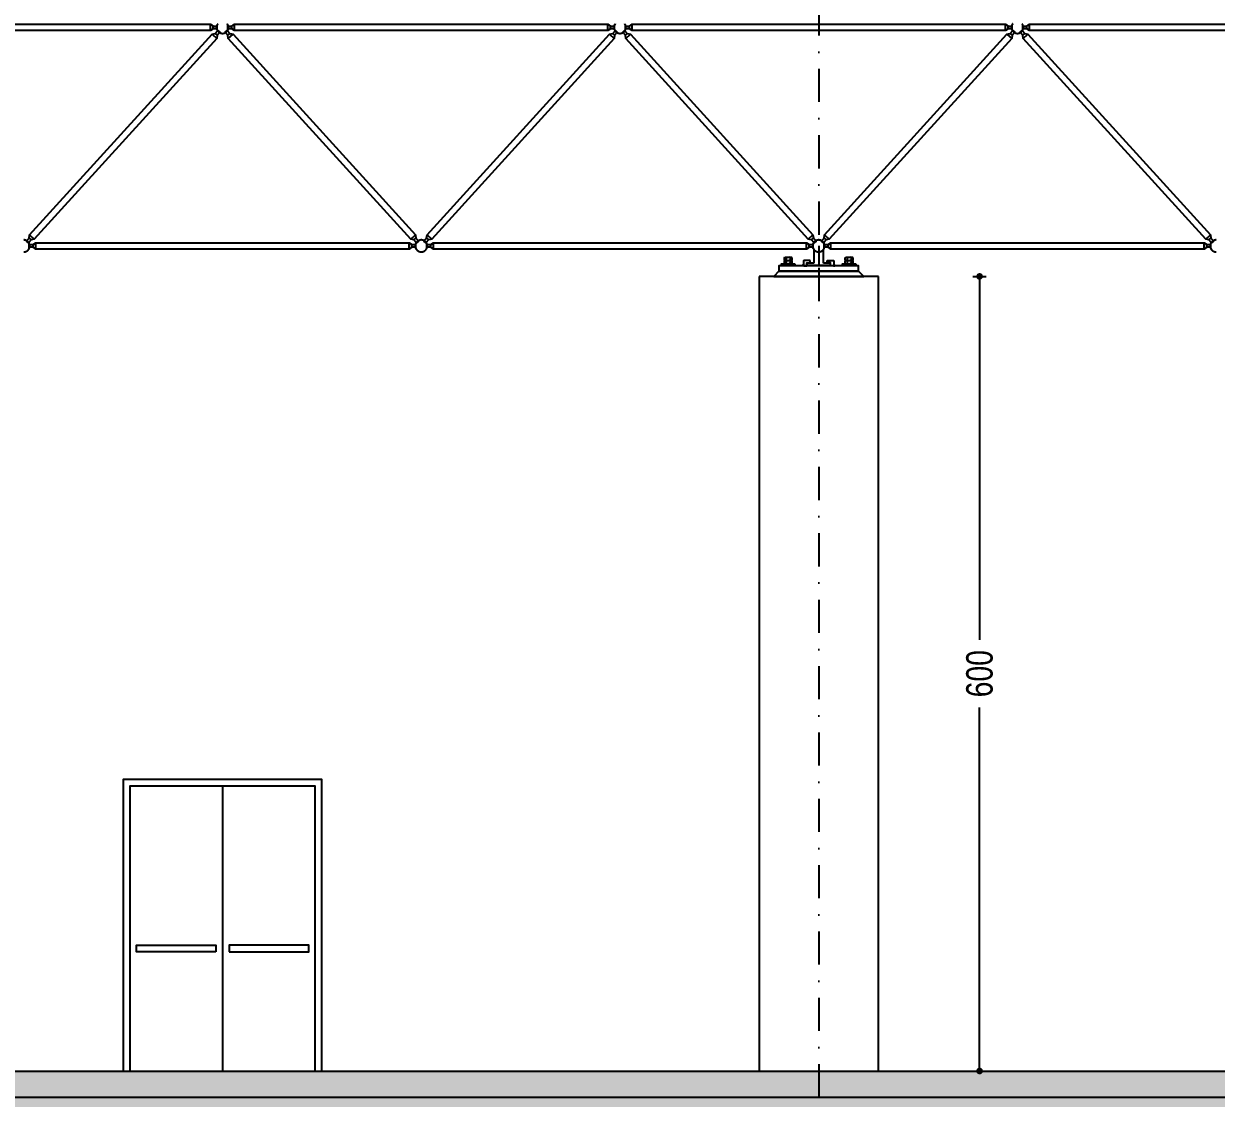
# Model space of a CAD drawing. Header units: centimetres. Extents: x 26569 to 160723, y -3143 to 14565.
# Drawn here: x 111508 to 112408, y -1622 to -811 of the extents above; entities that cross this region are included whole.
import ezdxf

# ---------------------------------------------------------------- set-up
doc = ezdxf.new("R2010")
doc.units = ezdxf.units.CM
doc.header["$LTSCALE"] = 100
doc.linetypes.add('DASHDOT2', pattern=[0.5, 0.25, -0.125, 0, -0.125])
for name, color, linetype in [('A-ANNO-DIMS', 187, 'Continuous'), ('A-ANNO-GRID', 155, 'DASHDOT2'), ('A-ELEV-01', 255, 'Continuous'), ('A-ELEV-02', 253, 'Continuous'), ('A-ELEV-03', 251, 'Continuous'), ('S-CONC', 5, 'Continuous'), ('S-HTCH', 8, 'Continuous')]:
    doc.layers.add(name, color=color, linetype=linetype)
doc.styles.add('Fields_100', font='act_simplex.shx', dxfattribs={"width": 0.8, "height": 20})
doc.dimstyles.new('FIELDS_100', dxfattribs={"dimscale": 0, "dimtxt": 20, "dimasz": 5, "dimexe": 5, "dimexo": 5, "dimgap": 5, "dimtad": 0, "dimdec": 0, "dimzin": 0, "dimdsep": 46, "dimtxsty": 'Fields_100', "dimblk": 'DOT', "dimcen": 0.09, "dimclrt": 50, "dimadec": 0, "dimazin": 0, "dimtfac": 1, "dimtdec": 0, "dimtix": 1, "dimtofl": 0, "dimtmove": 1, "dimatfit": 3, "dimfxl": 5, "dimfxlon": 1, "dimtolj": 1, "dimtzin": 0, "dimarcsym": 0})

# ---------------------------------------------------------------- blocks, each defined once
blk = doc.blocks.new('_Dot')
at = {"color": 0, "linetype": 'ByBlock', "lineweight": -2}
blk.add_line((-0.5, 0), (-1, 0), dxfattribs=at)
at = {"color": 0, "linetype": 'ByBlock', "const_width": 0.5}
blk.add_lwpolyline([(-0.25, 0, 1), (0.25, 0, 1)], format="xyb", close=True, dxfattribs=at)
blk = doc.blocks.new('*D476')
at = {"layer": 'A-ANNO-DIMS', "color": 0, "lineweight": -2, "transparency": 16777216}
for p, q in [((110307.73, -198.45), (110307.73, -188.45)), ((112107.73, -198.45), (112107.73, -188.45)), ((110312.73, -193.45), (111176.06, -193.45)), ((112102.73, -193.45), (111239.4, -193.45))]:
    blk.add_line(p, q, dxfattribs=at)
at = {"layer": 'DEFPOINTS', "color": 0, "transparency": 16777216}
for p in [(112107.73, -193.45), (110307.73, -1038.45), (112107.73, -1038.45)]:
    blk.add_point(p, dxfattribs=at)
at = {"layer": 'A-ANNO-DIMS', "color": 0, "lineweight": -2, "transparency": 16777216, "xscale": 5, "yscale": 5, "zscale": 5, "rotation": 180}
blk.add_blockref('_Dot', (110307.73, -193.45), dxfattribs=at)
at = {"layer": 'A-ANNO-DIMS', "color": 0, "lineweight": -2, "transparency": 16777216, "xscale": 5, "yscale": 5, "zscale": 5}
blk.add_blockref('_Dot', (112107.73, -193.45), dxfattribs=at)
at = {"layer": 'A-ANNO-DIMS', "color": 50, "transparency": 16777216, "insert": (111207.73, -193.45), "char_height": 20, "attachment_point": 5, "style": 'Fields_100'}
blk.add_mtext('\\A1;1800', dxfattribs=at)
blk = doc.blocks.new('*D477')
at = {"layer": 'A-ANNO-DIMS', "color": 0, "lineweight": -2, "transparency": 16777216}
for p, q in [((112107.73, -198.45), (112107.73, -188.45)), ((113807.73, -198.45), (113807.73, -188.45)), ((112112.73, -193.45), (112926.06, -193.45)), ((113802.73, -193.45), (112989.4, -193.45))]:
    blk.add_line(p, q, dxfattribs=at)
at = {"layer": 'DEFPOINTS', "color": 0, "transparency": 16777216}
for p in [(113807.73, -193.45), (112107.73, -1038.45), (113807.73, -1038.45)]:
    blk.add_point(p, dxfattribs=at)
at = {"layer": 'A-ANNO-DIMS', "color": 0, "lineweight": -2, "transparency": 16777216, "xscale": 5, "yscale": 5, "zscale": 5, "rotation": 180}
blk.add_blockref('_Dot', (112107.73, -193.45), dxfattribs=at)
at = {"layer": 'A-ANNO-DIMS', "color": 0, "lineweight": -2, "transparency": 16777216, "xscale": 5, "yscale": 5, "zscale": 5}
blk.add_blockref('_Dot', (113807.73, -193.45), dxfattribs=at)
at = {"layer": 'A-ANNO-DIMS', "color": 50, "transparency": 16777216, "insert": (112957.73, -193.45), "char_height": 20, "attachment_point": 5, "style": 'Fields_100'}
blk.add_mtext('\\A1;1700', dxfattribs=at)
blk = doc.blocks.new('*D529')
at = {"layer": 'A-ANNO-DIMS', "color": 0, "lineweight": -2, "transparency": 16777216}
for p, q in [((112224.16, -1001.54), (112234.16, -1001.54)), ((112229.16, -1006.54), (112229.16, -1275.97)), ((112229.16, -1596.54), (112229.16, -1327.12)), ((112224.16, -1601.54), (112234.16, -1601.54))]:
    blk.add_line(p, q, dxfattribs=at)
at = {"layer": 'DEFPOINTS', "color": 0, "transparency": 16777216}
for p in [(112152.73, -1001.54), (112229.16, -1001.54), (112152.73, -1601.54)]:
    blk.add_point(p, dxfattribs=at)
at = {"layer": 'A-ANNO-DIMS', "color": 0, "lineweight": -2, "transparency": 16777216, "xscale": 5, "yscale": 5, "zscale": 5}
for p, rotation in [((112229.16, -1001.54), 90), ((112229.16, -1601.54), 270)]:
    blk.add_blockref('_Dot', p, dxfattribs=dict(at, rotation=rotation))
at = {"layer": 'A-ANNO-DIMS', "color": 50, "transparency": 16777216, "insert": (112229.16, -1301.54), "char_height": 20, "attachment_point": 5, "rotation": 90, "style": 'Fields_100'}
blk.add_mtext('\\A1;600', dxfattribs=at)
blk = doc.blocks.new('SOMUN')
for p, q in [((-9.8, 7.1), (-8.2, 8)), ((-9.8, 0.9), (-9.8, 7.1)), ((-9.8, 0.9), (-8.2, 0)), ((-8.2, 8), (-5, 8)), ((-8.2, 0), (-5, 0)), ((-5, 7.1), (-6.6, 8)), ((-5, 0.9), (-6.6, 0)), ((-5, 8), (5, 8)), ((-5, 7.1), (-1.7, 8)), ((-5, 7.1), (-5, 0.9)), ((-5, 0.9), (-1.7, 0)), ((-5, 0), (5, 0)), ((5, 7.1), (1.7, 8)), ((5, 0.9), (1.7, 0)), ((5, 8), (8.2, 8)), ((5, 7.1), (6.6, 8)), ((5, 7.1), (5, 0.9)), ((5, 0.9), (6.6, 0)), ((5, 0), (8.2, 0)), ((9.8, 7.1), (8.2, 8)), ((9.8, 0.9), (8.2, 0)), ((9.8, 0.9), (9.8, 7.1))]:
    blk.add_line(p, q)

msp = doc.modelspace()

# ---------------------------------------------------------------- hatches: boundary and pattern name
at = {"layer": 'A-ELEV-02'}
for points in [[(112096.23, -993.24), (112096.53, -993.54), (112095.53, -993.54), (112095.53, -993.51), (112095.53, -993.48), (112095.54, -993.44), (112095.54, -993.41), (112095.54, -993.37), (112095.55, -993.34), (112095.56, -993.31), (112095.57, -993.27), (112095.58, -993.24), (112095.59, -993.21), (112095.6, -993.18), (112095.61, -993.14), (112095.63, -993.11), (112095.64, -993.08), (112095.66, -993.05), (112095.68, -993.02), (112095.69, -992.99), (112095.71, -992.97), (112095.73, -992.94), (112095.76, -992.91), (112095.78, -992.89), (112095.8, -992.86), (112095.82, -992.84), (112095.85, -992.81), (112095.87, -992.79), (112095.9, -992.77), (112095.93, -992.75), (112095.95, -992.73), (112095.98, -992.71), (112096.01, -992.69), (112096.04, -992.67), (112096.07, -992.65), (112096.1, -992.64), (112096.13, -992.63), (112096.17, -992.61), (112096.2, -992.6), (112096.23, -992.59)], [(112119.23, -993.24), (112118.93, -993.54), (112119.93, -993.54), (112119.93, -993.51), (112119.93, -993.48), (112119.92, -993.44), (112119.92, -993.41), (112119.92, -993.37), (112119.91, -993.34), (112119.9, -993.31), (112119.89, -993.27), (112119.88, -993.24), (112119.87, -993.21), (112119.86, -993.18), (112119.85, -993.14), (112119.83, -993.11), (112119.82, -993.08), (112119.8, -993.05), (112119.78, -993.02), (112119.77, -992.99), (112119.75, -992.97), (112119.73, -992.94), (112119.7, -992.91), (112119.68, -992.89), (112119.66, -992.86), (112119.64, -992.84), (112119.61, -992.81), (112119.59, -992.79), (112119.56, -992.77), (112119.53, -992.75), (112119.5, -992.73), (112119.48, -992.71), (112119.45, -992.69), (112119.42, -992.67), (112119.39, -992.65), (112119.36, -992.64), (112119.33, -992.63), (112119.29, -992.61), (112119.26, -992.6), (112119.23, -992.59)]]:
    msp.add_hatch(color=256, dxfattribs=at).paths.add_polyline_path(points, flags=0)
at = {"layer": 'S-HTCH'}
h = msp.add_hatch(dxfattribs=at)
h.set_pattern_fill('ANSI33', color=256, style=0)
h.set_pattern_definition([(45, (95288.2936, -335.3015), (-4.490128, 4.490128), []), (45, (95292.784, -335.3015), (-4.490128, 4.490128), [3.175, -1.5875])])
h.paths.add_polyline_path([(120752.73, -1621.54), (120752.73, -1601.54), (104862.73, -1601.54), (104862.73, -1621.54)])
h.paths.add_polyline_path([(120752.73, -1601.54), (120752.73, -1621.54), (122651.23, -1621.54), (122651.23, -1601.54)])
h = msp.add_hatch(dxfattribs=at)
h.set_pattern_fill('AR-CONC', color=256, scale=0.1, style=0)
h.set_pattern_definition([(50, (-26454.642, -0.04), (18.2184669, -1.5939086), [1.905, -20.955]), (355, (-26454.642, -0.04), (-3.5243421, 19.1056845), [1.524, -16.7640584]), (100.451445, (-26453.124, -0.173), (14.6941247, 17.5117752), [1.6190009, -17.8090245]), (46.1842, (-26454.642, 5.04), (27.107904, -4.2042328), [2.8575, -31.4325]), (96.635558, (-26452.383, 4.69), (23.7404134, 24.7426125), [2.4285023, -26.713561]), (351.184151, (-26454.642, 5.04), (23.7404134, 24.7426125), [2.2859967, -25.145973]), (21, (-26452.102, 3.77), (15.1614391, -10.2265198), [1.905, -20.955]), (326, (-26452.102, 3.77), (6.1802028, 18.4187966), [1.524, -16.764]), (71.451445, (-26450.838, 2.917), (21.341642, 8.1922769), [1.6190009, -17.8089938]), (37.5, (-26454.642, -0.04), (0.30886033, 8.4555039), [0, -16.5608, 0, -17.018, 0, -16.8275]), (7.5, (-26454.642, -0.04), (6.68196625, 10.0180575), [0, -9.7028, 0, -16.1798, 0, -6.4135]), (327.5, (-26460.306, -0.04), (13.55905952, -0.5728744), [0, -6.35, 0, -19.812, 0, -26.289]), (317.5, (-26462.846, -0.04), (14.8129181, 2.5426491), [0, -8.255, 0, -13.1572, 0, -18.669])])
h.paths.add_polyline_path([(122625.73, -1621.54), (104862.73, -1621.54), (104862.73, -1631.54), (122625.73, -1631.54)])

# ---------------------------------------------------------------- linework, layer by layer
for points in [[(112073.73, -1001.54), (112141.73, -1001.54), (112137.73, -997.54), (112077.73, -997.54)], [(112077.73, -997.54), (112137.73, -997.54), (112137.73, -993.54), (112077.73, -993.54)]]:
    msp.add_lwpolyline(points, close=True)
at = {"elevation": 0}
for points in [[(112089.73, -991.94), (112089.73, -993.54), (112079.73, -993.54), (112079.73, -991.94), (112089.73, -991.94)], [(112135.73, -991.94), (112135.73, -993.54), (112125.73, -993.54), (112125.73, -991.94), (112135.73, -991.94)]]:
    msp.add_lwpolyline(points, dxfattribs=at)
at = {"layer": 'A-ANNO-GRID'}
msp.add_lwpolyline([(112107.73, -143.45), (112107.73, -1876.54)], dxfattribs=at)
at = {"layer": 'A-ELEV-01'}
for points in [[(112062.73, -1001.54), (112062.73, -1601.54)], [(112152.73, -1001.54), (112062.73, -1001.54)], [(112152.73, -1601.54), (112152.73, -1001.54)]]:
    msp.add_lwpolyline(points, dxfattribs=at)
at = {"layer": 'A-ELEV-02'}
for points in [[(111361.83, -812.54), (111364.83, -812.54), (111366.83, -811.13), (111648.63, -811.13), (111650.63, -812.54), (111653.63, -812.54)], [(111653.63, -814.54), (111650.63, -814.54), (111648.63, -815.96), (111366.83, -815.96), (111364.83, -814.54), (111361.83, -814.54)], [(111648.63, -815.96), (111648.63, -811.13)], [(111649.82, -818.65), (111653.4, -821.9)], [(111650.63, -814.54), (111650.63, -812.54)], [(111652.21, -818.12), (111653.69, -819.47)], [(111654.13, -810.84), (111654.04, -810.96), (111653.96, -811.09), (111653.88, -811.22), (111653.8, -811.35), (111653.73, -811.48), (111653.66, -811.62), (111653.6, -811.76), (111653.54, -811.91), (111653.48, -812.05), (111653.46, -812.13), (111653.43, -812.2), (111653.41, -812.28), (111653.39, -812.36), (111653.37, -812.43), (111653.35, -812.51), (111653.33, -812.59), (111653.32, -812.67), (111653.3, -812.74), (111653.29, -812.82), (111653.28, -812.9), (111653.27, -812.98), (111653.26, -813.06), (111653.25, -813.14), (111653.24, -813.22), (111653.24, -813.3), (111653.23, -813.38), (111653.23, -813.46), (111653.23, -813.54), (111653.23, -813.62), (111653.23, -813.7), (111653.24, -813.78), (111653.24, -813.86), (111653.25, -813.94), (111653.25, -814.01), (111653.26, -814.09), (111653.27, -814.17), (111653.29, -814.25), (111653.31, -814.4), (111653.35, -814.56), (111653.38, -814.71), (111653.43, -814.86), (111653.47, -815), (111653.52, -815.14), (111653.58, -815.29), (111653.64, -815.42), (111653.71, -815.56), (111653.77, -815.69), (111653.85, -815.82), (111653.93, -815.95), (111654.01, -816.07), (111654.1, -816.2), (111654.19, -816.32), (111654.29, -816.44), (111654.39, -816.56), (111654.5, -816.68), (111654.55, -816.73), (111654.61, -816.79), (111654.67, -816.84), (111654.73, -816.9), (111654.79, -816.95), (111654.85, -817), (111654.91, -817.05), (111654.97, -817.1), (111655.03, -817.15), (111655.1, -817.19), (111655.16, -817.24), (111655.23, -817.29), (111655.3, -817.33), (111655.36, -817.37), (111655.43, -817.41), (111655.5, -817.45), (111655.57, -817.49), (111655.64, -817.53), (111655.71, -817.57), (111655.78, -817.6), (111655.86, -817.64), (111655.93, -817.67), (111656, -817.7), (111656.08, -817.73), (111656.15, -817.76), (111656.22, -817.78), (111656.3, -817.81), (111656.37, -817.83), (111656.52, -817.88), (111656.67, -817.92), (111656.83, -817.95), (111656.98, -817.98), (111657.13, -818), (111657.28, -818.02), (111657.43, -818.03), (111657.58, -818.04), (111657.73, -818.04), (111657.88, -818.04), (111658.03, -818.03), (111658.18, -818.02), (111658.33, -818), (111658.48, -817.98), (111658.63, -817.95), (111658.79, -817.92), (111658.94, -817.88), (111659.09, -817.83), (111659.16, -817.81), (111659.24, -817.78), (111659.31, -817.76), (111659.38, -817.73), (111659.46, -817.7), (111659.53, -817.67), (111659.6, -817.64), (111659.68, -817.6), (111659.75, -817.57), (111659.82, -817.53), (111659.89, -817.49), (111659.96, -817.45), (111660.03, -817.41), (111660.1, -817.37), (111660.16, -817.33), (111660.23, -817.29), (111660.3, -817.24), (111660.36, -817.19), (111660.43, -817.15), (111660.49, -817.1), (111660.55, -817.05), (111660.61, -817), (111660.67, -816.95), (111660.73, -816.9), (111660.79, -816.84), (111660.85, -816.79), (111660.91, -816.73), (111660.96, -816.68), (111661.07, -816.56), (111661.17, -816.44), (111661.27, -816.32), (111661.36, -816.2), (111661.45, -816.07), (111661.53, -815.95), (111661.61, -815.82), (111661.69, -815.69), (111661.75, -815.56), (111661.82, -815.42), (111661.88, -815.29), (111661.94, -815.14), (111661.99, -815), (111662.03, -814.86), (111662.08, -814.71), (111662.11, -814.56), (111662.15, -814.4), (111662.17, -814.25), (111662.19, -814.17), (111662.2, -814.09), (111662.21, -814.01), (111662.21, -813.94), (111662.22, -813.86), (111662.22, -813.78), (111662.23, -813.7), (111662.23, -813.62), (111662.23, -813.54), (111662.23, -813.46), (111662.23, -813.38), (111662.22, -813.3), (111662.22, -813.22), (111662.21, -813.14), (111662.2, -813.06), (111662.19, -812.98), (111662.18, -812.9), (111662.17, -812.82), (111662.16, -812.74), (111662.14, -812.67), (111662.13, -812.59), (111662.11, -812.51), (111662.09, -812.43), (111662.07, -812.36), (111662.05, -812.28), (111662.03, -812.2), (111662, -812.13), (111661.98, -812.05), (111661.92, -811.91), (111661.86, -811.76), (111661.8, -811.62), (111661.73, -811.48), (111661.66, -811.35), (111661.58, -811.22), (111661.5, -811.09), (111661.42, -810.96), (111661.33, -810.84)], [(111653.6, -815.33), (111656.34, -817.83)], [(111653.63, -815.4), (111653.63, -811.69)], [(111659.12, -817.83), (111661.86, -815.33)], [(111661.77, -819.47), (111663.25, -818.12)], [(111661.83, -812.54), (111664.83, -812.54), (111666.83, -811.13), (111948.63, -811.13), (111950.63, -812.54), (111953.63, -812.54)], [(111661.83, -815.4), (111661.83, -811.69)], [(111953.63, -814.54), (111950.63, -814.54), (111948.63, -815.96), (111666.83, -815.96), (111664.83, -814.54), (111661.83, -814.54)], [(111662.06, -821.9), (111665.64, -818.65)], [(111664.83, -814.54), (111664.83, -812.54)], [(111666.83, -815.96), (111666.83, -811.13)], [(111948.63, -815.96), (111948.63, -811.13)], [(111949.82, -818.65), (111953.4, -821.9)], [(111950.63, -814.54), (111950.63, -812.54)], [(111952.21, -818.12), (111953.69, -819.47)], [(111954.13, -810.84), (111954.04, -810.96), (111953.96, -811.09), (111953.88, -811.22), (111953.8, -811.35), (111953.73, -811.48), (111953.66, -811.62), (111953.6, -811.76), (111953.54, -811.91), (111953.48, -812.05), (111953.46, -812.13), (111953.43, -812.2), (111953.41, -812.28), (111953.39, -812.36), (111953.37, -812.43), (111953.35, -812.51), (111953.33, -812.59), (111953.32, -812.67), (111953.3, -812.74), (111953.29, -812.82), (111953.28, -812.9), (111953.27, -812.98), (111953.26, -813.06), (111953.25, -813.14), (111953.24, -813.22), (111953.24, -813.3), (111953.23, -813.38), (111953.23, -813.46), (111953.23, -813.54), (111953.23, -813.62), (111953.23, -813.7), (111953.24, -813.78), (111953.24, -813.86), (111953.25, -813.94), (111953.25, -814.01), (111953.26, -814.09), (111953.27, -814.17), (111953.29, -814.25), (111953.31, -814.4), (111953.35, -814.56), (111953.38, -814.71), (111953.43, -814.86), (111953.47, -815), (111953.52, -815.14), (111953.58, -815.29), (111953.64, -815.42), (111953.71, -815.56), (111953.77, -815.69), (111953.85, -815.82), (111953.93, -815.95), (111954.01, -816.07), (111954.1, -816.2), (111954.19, -816.32), (111954.29, -816.44), (111954.39, -816.56), (111954.5, -816.68), (111954.55, -816.73), (111954.61, -816.79), (111954.67, -816.84), (111954.73, -816.9), (111954.79, -816.95), (111954.85, -817), (111954.91, -817.05), (111954.97, -817.1), (111955.03, -817.15), (111955.1, -817.19), (111955.16, -817.24), (111955.23, -817.29), (111955.3, -817.33), (111955.36, -817.37), (111955.43, -817.41), (111955.5, -817.45), (111955.57, -817.49), (111955.64, -817.53), (111955.71, -817.57), (111955.78, -817.6), (111955.86, -817.64), (111955.93, -817.67), (111956, -817.7), (111956.08, -817.73), (111956.15, -817.76), (111956.22, -817.78), (111956.3, -817.81), (111956.37, -817.83), (111956.52, -817.88), (111956.67, -817.92), (111956.83, -817.95), (111956.98, -817.98), (111957.13, -818), (111957.28, -818.02), (111957.43, -818.03), (111957.58, -818.04), (111957.73, -818.04), (111957.88, -818.04), (111958.03, -818.03), (111958.18, -818.02), (111958.33, -818), (111958.48, -817.98), (111958.63, -817.95), (111958.79, -817.92), (111958.94, -817.88), (111959.09, -817.83), (111959.16, -817.81), (111959.24, -817.78), (111959.31, -817.76), (111959.38, -817.73), (111959.46, -817.7), (111959.53, -817.67), (111959.6, -817.64), (111959.68, -817.6), (111959.75, -817.57), (111959.82, -817.53), (111959.89, -817.49), (111959.96, -817.45), (111960.03, -817.41), (111960.1, -817.37), (111960.16, -817.33), (111960.23, -817.29), (111960.3, -817.24), (111960.36, -817.19), (111960.43, -817.15), (111960.49, -817.1), (111960.55, -817.05), (111960.61, -817), (111960.67, -816.95), (111960.73, -816.9), (111960.79, -816.84), (111960.85, -816.79), (111960.91, -816.73), (111960.96, -816.68), (111961.07, -816.56), (111961.17, -816.44), (111961.27, -816.32), (111961.36, -816.2), (111961.45, -816.07), (111961.53, -815.95), (111961.61, -815.82), (111961.69, -815.69), (111961.75, -815.56), (111961.82, -815.42), (111961.88, -815.29), (111961.94, -815.14), (111961.99, -815), (111962.03, -814.86), (111962.08, -814.71), (111962.11, -814.56), (111962.15, -814.4), (111962.17, -814.25), (111962.19, -814.17), (111962.2, -814.09), (111962.21, -814.01), (111962.21, -813.94), (111962.22, -813.86), (111962.22, -813.78), (111962.23, -813.7), (111962.23, -813.62), (111962.23, -813.54), (111962.23, -813.46), (111962.23, -813.38), (111962.22, -813.3), (111962.22, -813.22), (111962.21, -813.14), (111962.2, -813.06), (111962.19, -812.98), (111962.18, -812.9), (111962.17, -812.82), (111962.16, -812.74), (111962.14, -812.67), (111962.13, -812.59), (111962.11, -812.51), (111962.09, -812.43), (111962.07, -812.36), (111962.05, -812.28), (111962.03, -812.2), (111962, -812.13), (111961.98, -812.05), (111961.92, -811.91), (111961.86, -811.76), (111961.8, -811.62), (111961.73, -811.48), (111961.66, -811.35), (111961.58, -811.22), (111961.5, -811.09), (111961.42, -810.96), (111961.33, -810.84)], [(111953.6, -815.33), (111956.34, -817.83)], [(111953.63, -815.4), (111953.63, -811.69)], [(111959.12, -817.83), (111961.86, -815.33)], [(111961.77, -819.47), (111963.25, -818.12)], [(111961.83, -812.54), (111964.83, -812.54), (111966.83, -811.13), (112248.63, -811.13), (112250.63, -812.54), (112253.63, -812.54)], [(111961.83, -815.4), (111961.83, -811.69)], [(112253.63, -814.54), (112250.63, -814.54), (112248.63, -815.96), (111966.83, -815.96), (111964.83, -814.54), (111961.83, -814.54)], [(111962.06, -821.9), (111965.64, -818.65)], [(111964.83, -814.54), (111964.83, -812.54)], [(111966.83, -815.96), (111966.83, -811.13)], [(112248.63, -815.96), (112248.63, -811.13)], [(112249.82, -818.65), (112253.4, -821.9)], [(112250.63, -814.54), (112250.63, -812.54)], [(112252.21, -818.12), (112253.69, -819.47)], [(112254.13, -810.84), (112254.04, -810.96), (112253.96, -811.09), (112253.88, -811.22), (112253.8, -811.35), (112253.73, -811.48), (112253.66, -811.62), (112253.6, -811.76), (112253.54, -811.91), (112253.48, -812.05), (112253.46, -812.13), (112253.43, -812.2), (112253.41, -812.28), (112253.39, -812.36), (112253.37, -812.43), (112253.35, -812.51), (112253.33, -812.59), (112253.32, -812.67), (112253.3, -812.74), (112253.29, -812.82), (112253.28, -812.9), (112253.27, -812.98), (112253.26, -813.06), (112253.25, -813.14), (112253.24, -813.22), (112253.24, -813.3), (112253.23, -813.38), (112253.23, -813.46), (112253.23, -813.54), (112253.23, -813.62), (112253.23, -813.7), (112253.24, -813.78), (112253.24, -813.86), (112253.25, -813.94), (112253.25, -814.01), (112253.26, -814.09), (112253.27, -814.17), (112253.29, -814.25), (112253.31, -814.4), (112253.35, -814.56), (112253.38, -814.71), (112253.43, -814.86), (112253.47, -815), (112253.52, -815.14), (112253.58, -815.29), (112253.64, -815.42), (112253.71, -815.56), (112253.77, -815.69), (112253.85, -815.82), (112253.93, -815.95), (112254.01, -816.07), (112254.1, -816.2), (112254.19, -816.32), (112254.29, -816.44), (112254.39, -816.56), (112254.5, -816.68), (112254.55, -816.73), (112254.61, -816.79), (112254.67, -816.84), (112254.73, -816.9), (112254.79, -816.95), (112254.85, -817), (112254.91, -817.05), (112254.97, -817.1), (112255.03, -817.15), (112255.1, -817.19), (112255.16, -817.24), (112255.23, -817.29), (112255.3, -817.33), (112255.36, -817.37), (112255.43, -817.41), (112255.5, -817.45), (112255.57, -817.49), (112255.64, -817.53), (112255.71, -817.57), (112255.78, -817.6), (112255.86, -817.64), (112255.93, -817.67), (112256, -817.7), (112256.08, -817.73), (112256.15, -817.76), (112256.22, -817.78), (112256.3, -817.81), (112256.37, -817.83), (112256.52, -817.88), (112256.67, -817.92), (112256.83, -817.95), (112256.98, -817.98), (112257.13, -818), (112257.28, -818.02), (112257.43, -818.03), (112257.58, -818.04), (112257.73, -818.04), (112257.88, -818.04), (112258.03, -818.03), (112258.18, -818.02), (112258.33, -818), (112258.48, -817.98), (112258.63, -817.95), (112258.79, -817.92), (112258.94, -817.88), (112259.09, -817.83), (112259.16, -817.81), (112259.24, -817.78), (112259.31, -817.76), (112259.38, -817.73), (112259.46, -817.7), (112259.53, -817.67), (112259.6, -817.64), (112259.68, -817.6), (112259.75, -817.57), (112259.82, -817.53), (112259.89, -817.49), (112259.96, -817.45), (112260.03, -817.41), (112260.1, -817.37), (112260.16, -817.33), (112260.23, -817.29), (112260.3, -817.24), (112260.36, -817.19), (112260.43, -817.15), (112260.49, -817.1), (112260.55, -817.05), (112260.61, -817), (112260.67, -816.95), (112260.73, -816.9), (112260.79, -816.84), (112260.85, -816.79), (112260.91, -816.73), (112260.96, -816.68), (112261.07, -816.56), (112261.17, -816.44), (112261.27, -816.32), (112261.36, -816.2), (112261.45, -816.07), (112261.53, -815.95), (112261.61, -815.82), (112261.69, -815.69), (112261.75, -815.56), (112261.82, -815.42), (112261.88, -815.29), (112261.94, -815.14), (112261.99, -815), (112262.03, -814.86), (112262.08, -814.71), (112262.11, -814.56), (112262.15, -814.4), (112262.17, -814.25), (112262.19, -814.17), (112262.2, -814.09), (112262.21, -814.01), (112262.21, -813.94), (112262.22, -813.86), (112262.22, -813.78), (112262.23, -813.7), (112262.23, -813.62), (112262.23, -813.54), (112262.23, -813.46), (112262.23, -813.38), (112262.22, -813.3), (112262.22, -813.22), (112262.21, -813.14), (112262.2, -813.06), (112262.19, -812.98), (112262.18, -812.9), (112262.17, -812.82), (112262.16, -812.74), (112262.14, -812.67), (112262.13, -812.59), (112262.11, -812.51), (112262.09, -812.43), (112262.07, -812.36), (112262.05, -812.28), (112262.03, -812.2), (112262, -812.13), (112261.98, -812.05), (112261.92, -811.91), (112261.86, -811.76), (112261.8, -811.62), (112261.73, -811.48), (112261.66, -811.35), (112261.58, -811.22), (112261.5, -811.09), (112261.42, -810.96), (112261.33, -810.84)], [(112253.6, -815.33), (112256.34, -817.83)], [(112253.63, -815.4), (112253.63, -811.69)], [(112259.12, -817.83), (112261.86, -815.33)], [(112261.77, -819.47), (112263.25, -818.12)], [(112261.83, -812.54), (112264.83, -812.54), (112266.83, -811.13), (112548.63, -811.13), (112550.63, -812.54), (112553.63, -812.54)], [(112261.83, -815.4), (112261.83, -811.69)], [(112553.63, -814.54), (112550.63, -814.54), (112548.63, -815.96), (112266.83, -815.96), (112264.83, -814.54), (112261.83, -814.54)], [(112262.06, -821.9), (112265.64, -818.65)], [(112264.83, -814.54), (112264.83, -812.54)], [(112266.83, -815.96), (112266.83, -811.13)], [(111512.06, -970.19), (111515.64, -973.43)], [(111799.82, -973.43), (111803.4, -970.19)], [(111812.06, -970.19), (111815.64, -973.43)], [(112099.82, -973.43), (112103.4, -970.19)], [(112112.06, -970.19), (112115.64, -973.43)], [(112399.82, -973.43), (112403.4, -970.19)], [(111507.63, -983.04), (111507.73, -983.04), (111507.83, -983.04), (111507.93, -983.04), (111508.03, -983.03), (111508.13, -983.03), (111508.24, -983.02), (111508.34, -983), (111508.44, -982.99), (111508.55, -982.97), (111508.65, -982.95), (111508.76, -982.92), (111508.86, -982.9), (111508.97, -982.87), (111509.07, -982.84), (111509.18, -982.8), (111509.28, -982.77), (111509.39, -982.73), (111509.49, -982.69), (111509.59, -982.64), (111509.7, -982.59), (111509.8, -982.54), (111509.9, -982.49), (111510, -982.43), (111510.1, -982.37), (111510.19, -982.31), (111510.29, -982.25), (111510.38, -982.18), (111510.48, -982.11), (111510.57, -982.04), (111510.66, -981.96), (111510.74, -981.89), (111510.83, -981.81), (111510.91, -981.73), (111510.99, -981.64), (111511.07, -981.56), (111511.15, -981.47), (111511.22, -981.38), (111511.3, -981.29), (111511.37, -981.2), (111511.43, -981.1), (111511.5, -981.01), (111511.56, -980.91), (111511.62, -980.81), (111511.67, -980.71), (111511.73, -980.61), (111511.78, -980.51), (111511.83, -980.41), (111511.87, -980.3), (111511.91, -980.2), (111511.95, -980.1), (111511.99, -979.99), (111512.02, -979.89), (111512.06, -979.78), (111512.08, -979.68), (111512.11, -979.57), (111512.13, -979.47), (111512.15, -979.36), (111512.17, -979.26), (111512.19, -979.15), (111512.2, -979.05), (111512.21, -978.95), (111512.22, -978.85), (111512.23, -978.74), (111512.23, -978.64), (111512.23, -978.54), (111512.23, -978.44), (111512.23, -978.34), (111512.22, -978.24), (111512.21, -978.14), (111512.2, -978.04), (111512.19, -977.93), (111512.17, -977.83), (111512.15, -977.72), (111512.13, -977.62), (111512.11, -977.52), (111512.08, -977.41), (111512.06, -977.31), (111512.02, -977.2), (111511.99, -977.1), (111511.95, -976.99), (111511.91, -976.89), (111511.87, -976.78), (111511.83, -976.68), (111511.78, -976.58), (111511.73, -976.48), (111511.67, -976.38), (111511.62, -976.28), (111511.56, -976.18), (111511.5, -976.08), (111511.43, -975.99), (111511.37, -975.89), (111511.3, -975.8), (111511.22, -975.71), (111511.15, -975.62), (111511.07, -975.53), (111510.99, -975.45), (111510.91, -975.36), (111510.83, -975.28), (111510.74, -975.2), (111510.66, -975.12), (111510.57, -975.05), (111510.48, -974.98), (111510.38, -974.91), (111510.29, -974.84), (111510.19, -974.78), (111510.1, -974.72), (111510, -974.66), (111509.9, -974.6), (111509.8, -974.55), (111509.7, -974.5), (111509.59, -974.45), (111509.49, -974.4), (111509.39, -974.36), (111509.28, -974.32), (111509.18, -974.28), (111509.07, -974.25), (111508.97, -974.22), (111508.86, -974.19), (111508.76, -974.16), (111508.65, -974.14), (111508.55, -974.12), (111508.44, -974.1), (111508.34, -974.09), (111508.24, -974.07), (111508.13, -974.06), (111508.03, -974.05), (111507.93, -974.05), (111507.83, -974.04), (111507.73, -974.04), (111507.63, -974.04)], [(111509.12, -974.26), (111511.86, -976.76)], [(111511.77, -972.62), (111513.25, -973.96)], [(111511.83, -977.54), (111514.83, -977.54), (111516.83, -976.13), (111798.63, -976.13), (111800.63, -977.54), (111803.63, -977.54)], [(111511.83, -980.4), (111511.83, -976.69)], [(111803.63, -979.54), (111800.63, -979.54), (111798.63, -980.96), (111516.83, -980.96), (111514.83, -979.54), (111511.83, -979.54)], [(111514.83, -979.54), (111514.83, -977.54)], [(111516.83, -980.96), (111516.83, -976.13)], [(111798.63, -980.96), (111798.63, -976.13)], [(111800.63, -979.54), (111800.63, -977.54)], [(111802.21, -973.96), (111803.69, -972.62)], [(111803.6, -976.76), (111806.34, -974.26)], [(111803.63, -980.4), (111803.63, -976.69)], [(111809.12, -974.26), (111811.86, -976.76)], [(111811.77, -972.62), (111813.25, -973.96)], [(111811.83, -977.54), (111814.83, -977.54), (111816.83, -976.13), (112098.63, -976.13), (112100.63, -977.54), (112103.63, -977.54)], [(111811.83, -980.4), (111811.83, -976.69)], [(112103.63, -979.54), (112100.63, -979.54), (112098.63, -980.96), (111816.83, -980.96), (111814.83, -979.54), (111811.83, -979.54)], [(111814.83, -979.54), (111814.83, -977.54)], [(111816.83, -980.96), (111816.83, -976.13)], [(112098.63, -980.96), (112098.63, -976.13)], [(112100.63, -979.54), (112100.63, -977.54)], [(112102.21, -973.96), (112103.69, -972.62)], [(112111.33, -981.24), (112111.42, -981.12), (112111.5, -981), (112111.58, -980.87), (112111.66, -980.74), (112111.73, -980.6), (112111.8, -980.47), (112111.86, -980.32), (112111.92, -980.18), (112111.98, -980.03), (112112, -979.96), (112112.03, -979.88), (112112.05, -979.81), (112112.07, -979.73), (112112.09, -979.65), (112112.11, -979.58), (112112.13, -979.5), (112112.14, -979.42), (112112.16, -979.34), (112112.17, -979.26), (112112.18, -979.19), (112112.19, -979.11), (112112.2, -979.03), (112112.21, -978.95), (112112.22, -978.87), (112112.22, -978.79), (112112.23, -978.71), (112112.23, -978.63), (112112.23, -978.55), (112112.23, -978.47), (112112.23, -978.39), (112112.22, -978.31), (112112.22, -978.23), (112112.21, -978.15), (112112.21, -978.07), (112112.2, -977.99), (112112.19, -977.92), (112112.17, -977.84), (112112.15, -977.68), (112112.11, -977.53), (112112.08, -977.38), (112112.03, -977.23), (112111.99, -977.09), (112111.94, -976.94), (112111.88, -976.8), (112111.82, -976.67), (112111.75, -976.53), (112111.69, -976.4), (112111.61, -976.27), (112111.53, -976.14), (112111.45, -976.01), (112111.36, -975.89), (112111.27, -975.76), (112111.17, -975.64), (112111.07, -975.53), (112110.96, -975.41), (112110.91, -975.36), (112110.85, -975.3), (112110.79, -975.25), (112110.73, -975.19), (112110.67, -975.14), (112110.61, -975.09), (112110.55, -975.04), (112110.49, -974.99), (112110.43, -974.94), (112110.36, -974.89), (112110.3, -974.85), (112110.23, -974.8), (112110.16, -974.76), (112110.1, -974.72), (112110.03, -974.67), (112109.96, -974.63), (112109.89, -974.6), (112109.82, -974.56), (112109.75, -974.52), (112109.68, -974.49), (112109.6, -974.45), (112109.53, -974.42), (112109.46, -974.39), (112109.38, -974.36), (112109.31, -974.33), (112109.24, -974.3), (112109.16, -974.28), (112109.09, -974.25), (112108.94, -974.21), (112108.79, -974.17), (112108.63, -974.14), (112108.48, -974.11), (112108.33, -974.08), (112108.18, -974.07), (112108.03, -974.05), (112107.88, -974.05), (112107.73, -974.04), (112107.58, -974.05), (112107.43, -974.05), (112107.28, -974.07), (112107.13, -974.08), (112106.98, -974.11), (112106.83, -974.14), (112106.67, -974.17), (112106.52, -974.21), (112106.37, -974.25), (112106.3, -974.28), (112106.22, -974.3), (112106.15, -974.33), (112106.08, -974.36), (112106, -974.39), (112105.93, -974.42), (112105.86, -974.45), (112105.78, -974.49), (112105.71, -974.52), (112105.64, -974.56), (112105.57, -974.6), (112105.5, -974.63), (112105.43, -974.67), (112105.36, -974.72), (112105.3, -974.76), (112105.23, -974.8), (112105.16, -974.85), (112105.1, -974.89), (112105.03, -974.94), (112104.97, -974.99), (112104.91, -975.04), (112104.85, -975.09), (112104.79, -975.14), (112104.73, -975.19), (112104.67, -975.25), (112104.61, -975.3), (112104.55, -975.36), (112104.5, -975.41), (112104.39, -975.53), (112104.29, -975.64), (112104.19, -975.76), (112104.1, -975.89), (112104.01, -976.01), (112103.93, -976.14), (112103.85, -976.27), (112103.77, -976.4), (112103.71, -976.53), (112103.64, -976.67), (112103.58, -976.8), (112103.52, -976.94), (112103.47, -977.09), (112103.43, -977.23), (112103.38, -977.38), (112103.35, -977.53), (112103.31, -977.68), (112103.29, -977.84), (112103.27, -977.92), (112103.26, -977.99), (112103.25, -978.07), (112103.25, -978.15), (112103.24, -978.23), (112103.24, -978.31), (112103.23, -978.39), (112103.23, -978.47), (112103.23, -978.55), (112103.23, -978.63), (112103.23, -978.71), (112103.24, -978.79), (112103.24, -978.87), (112103.25, -978.95), (112103.26, -979.03), (112103.27, -979.11), (112103.28, -979.19), (112103.29, -979.26), (112103.3, -979.34), (112103.32, -979.42), (112103.33, -979.5), (112103.35, -979.58), (112103.37, -979.65), (112103.39, -979.73), (112103.41, -979.81), (112103.43, -979.88), (112103.46, -979.96), (112103.48, -980.03), (112103.54, -980.18), (112103.6, -980.32), (112103.66, -980.47), (112103.73, -980.6), (112103.8, -980.74), (112103.88, -980.87), (112103.96, -981), (112104.04, -981.12), (112104.13, -981.24)], [(112103.6, -976.76), (112106.34, -974.26)], [(112103.63, -980.4), (112103.63, -976.69)], [(112107.73, -978.54), (112107.73, -993.54)], [(112109.12, -974.26), (112111.86, -976.76)], [(112111.77, -972.62), (112113.25, -973.96)], [(112111.83, -977.54), (112114.83, -977.54), (112116.83, -976.13), (112398.63, -976.13), (112400.63, -977.54), (112403.63, -977.54)], [(112111.83, -980.4), (112111.83, -976.69)], [(112403.63, -979.54), (112400.63, -979.54), (112398.63, -980.96), (112116.83, -980.96), (112114.83, -979.54), (112111.83, -979.54)], [(112114.83, -979.54), (112114.83, -977.54)], [(112116.83, -980.96), (112116.83, -976.13)], [(112398.63, -980.96), (112398.63, -976.13)], [(112400.63, -979.54), (112400.63, -977.54)], [(112402.21, -973.96), (112403.69, -972.62)], [(112407.73, -974.04), (112407.63, -974.04), (112407.53, -974.05), (112407.43, -974.05), (112407.33, -974.06), (112407.22, -974.07), (112407.12, -974.09), (112407.02, -974.1), (112406.91, -974.12), (112406.81, -974.14), (112406.7, -974.16), (112406.6, -974.19), (112406.49, -974.22), (112406.39, -974.25), (112406.28, -974.28), (112406.18, -974.32), (112406.07, -974.36), (112405.97, -974.4), (112405.87, -974.45), (112405.76, -974.5), (112405.66, -974.55), (112405.56, -974.6), (112405.46, -974.66), (112405.36, -974.72), (112405.27, -974.78), (112405.17, -974.84), (112405.08, -974.91), (112404.98, -974.98), (112404.89, -975.05), (112404.8, -975.12), (112404.72, -975.2), (112404.63, -975.28), (112404.55, -975.36), (112404.47, -975.45), (112404.39, -975.53), (112404.31, -975.62), (112404.24, -975.71), (112404.16, -975.8), (112404.09, -975.89), (112404.03, -975.99), (112403.96, -976.08), (112403.9, -976.18), (112403.84, -976.28), (112403.79, -976.38), (112403.73, -976.48), (112403.68, -976.58), (112403.63, -976.68), (112403.59, -976.78), (112403.55, -976.89), (112403.51, -976.99), (112403.47, -977.1), (112403.44, -977.2), (112403.4, -977.31), (112403.37, -977.41), (112403.35, -977.52), (112403.33, -977.62), (112403.31, -977.72), (112403.29, -977.83), (112403.27, -977.93), (112403.26, -978.04), (112403.25, -978.14), (112403.24, -978.24), (112403.23, -978.34), (112403.23, -978.44), (112403.23, -978.54), (112403.23, -978.64), (112403.23, -978.74), (112403.24, -978.85), (112403.25, -978.95), (112403.26, -979.05), (112403.27, -979.15), (112403.29, -979.26), (112403.31, -979.36), (112403.33, -979.47), (112403.35, -979.57), (112403.37, -979.68), (112403.4, -979.78), (112403.44, -979.89), (112403.47, -979.99), (112403.51, -980.1), (112403.55, -980.2), (112403.59, -980.3), (112403.63, -980.41), (112403.68, -980.51), (112403.73, -980.61), (112403.79, -980.71), (112403.84, -980.81), (112403.9, -980.91), (112403.96, -981.01), (112404.03, -981.1), (112404.09, -981.2), (112404.16, -981.29), (112404.24, -981.38), (112404.31, -981.47), (112404.39, -981.56), (112404.47, -981.64), (112404.55, -981.73), (112404.63, -981.81), (112404.72, -981.89), (112404.8, -981.96), (112404.89, -982.04), (112404.98, -982.11), (112405.08, -982.18), (112405.17, -982.25), (112405.27, -982.31), (112405.36, -982.37), (112405.46, -982.43), (112405.56, -982.49), (112405.66, -982.54), (112405.76, -982.59), (112405.87, -982.64), (112405.97, -982.69), (112406.07, -982.73), (112406.18, -982.77), (112406.28, -982.8), (112406.39, -982.84), (112406.49, -982.87), (112406.6, -982.9), (112406.7, -982.92), (112406.81, -982.95), (112406.91, -982.97), (112407.02, -982.99), (112407.12, -983), (112407.22, -983.02), (112407.33, -983.03), (112407.43, -983.03), (112407.53, -983.04), (112407.63, -983.04), (112407.73, -983.04)], [(112403.6, -976.76), (112406.34, -974.26)], [(112403.63, -980.4), (112403.63, -976.69)], [(112104.13, -981.24), (112104.13, -991.54)], [(112111.33, -991.54), (112111.33, -981.24)], [(112096.23, -992.59), (112096.21, -992.6), (112096.19, -992.6), (112096.18, -992.61), (112096.16, -992.61), (112096.14, -992.62), (112096.12, -992.63), (112096.11, -992.64), (112096.09, -992.65), (112096.07, -992.65), (112096.06, -992.66), (112096.04, -992.67), (112096.02, -992.68), (112096, -992.69), (112095.99, -992.7), (112095.97, -992.71), (112095.95, -992.73), (112095.94, -992.74), (112095.92, -992.75), (112095.91, -992.76), (112095.89, -992.77), (112095.88, -992.79), (112095.86, -992.8), (112095.85, -992.81), (112095.83, -992.83), (112095.82, -992.84), (112095.8, -992.86), (112095.79, -992.87), (112095.77, -992.89), (112095.76, -992.9), (112095.75, -992.92), (112095.74, -992.94), (112095.72, -992.95), (112095.71, -992.97), (112095.7, -992.99), (112095.69, -993), (112095.68, -993.02), (112095.67, -993.04), (112095.66, -993.06), (112095.65, -993.07), (112095.64, -993.09), (112095.63, -993.11), (112095.62, -993.13), (112095.61, -993.15), (112095.6, -993.16), (112095.6, -993.18), (112095.59, -993.2), (112095.58, -993.22), (112095.58, -993.24), (112095.57, -993.26), (112095.57, -993.28), (112095.56, -993.3), (112095.56, -993.32), (112095.55, -993.34), (112095.55, -993.35), (112095.54, -993.37), (112095.54, -993.39), (112095.54, -993.41), (112095.54, -993.43), (112095.53, -993.45), (112095.53, -993.47), (112095.53, -993.49), (112095.53, -993.51), (112095.53, -993.53), (112095.53, -993.54)], [(112096.53, -993.54), (112095.53, -993.54)], [(112096.53, -993.54), (112096.23, -993.24)], [(112104.13, -991.54), (112098.83, -991.54)], [(112098.83, -991.54), (112098.83, -993.14)], [(112098.83, -993.14), (112116.63, -993.14)], [(112099.03, -993.54), (112099.03, -993.34)], [(112099.03, -993.34), (112116.43, -993.34)], [(112116.43, -993.54), (112099.03, -993.54)], [(112099.08, -993.34), (112099.08, -993.14)], [(112116.63, -991.54), (112111.33, -991.54)], [(112116.38, -993.34), (112116.38, -993.14)], [(112116.43, -993.54), (112116.43, -993.34)], [(112116.63, -993.14), (112116.63, -991.54)], [(112118.93, -993.54), (112119.23, -993.24)], [(112118.93, -993.54), (112119.93, -993.54)], [(112119.93, -993.54), (112119.93, -993.53), (112119.93, -993.51), (112119.93, -993.49), (112119.93, -993.47), (112119.93, -993.45), (112119.92, -993.43), (112119.92, -993.41), (112119.92, -993.39), (112119.92, -993.37), (112119.91, -993.35), (112119.91, -993.34), (112119.9, -993.32), (112119.9, -993.3), (112119.89, -993.28), (112119.89, -993.26), (112119.88, -993.24), (112119.88, -993.22), (112119.87, -993.2), (112119.86, -993.18), (112119.86, -993.16), (112119.85, -993.15), (112119.84, -993.13), (112119.83, -993.11), (112119.82, -993.09), (112119.81, -993.07), (112119.8, -993.06), (112119.79, -993.04), (112119.78, -993.02), (112119.77, -993), (112119.76, -992.99), (112119.75, -992.97), (112119.74, -992.95), (112119.72, -992.94), (112119.71, -992.92), (112119.7, -992.9), (112119.69, -992.89), (112119.67, -992.87), (112119.66, -992.86), (112119.64, -992.84), (112119.63, -992.83), (112119.61, -992.81), (112119.6, -992.8), (112119.58, -992.79), (112119.57, -992.77), (112119.55, -992.76), (112119.54, -992.75), (112119.52, -992.74), (112119.51, -992.73), (112119.49, -992.71), (112119.47, -992.7), (112119.46, -992.69), (112119.44, -992.68), (112119.42, -992.67), (112119.4, -992.66), (112119.39, -992.65), (112119.37, -992.65), (112119.35, -992.64), (112119.34, -992.63), (112119.32, -992.62), (112119.3, -992.61), (112119.28, -992.61), (112119.27, -992.6), (112119.25, -992.6), (112119.23, -992.59)]]:
    msp.add_lwpolyline(points, dxfattribs=at)
for points in [[(111509.75, -974.84), (111511.77, -972.62), (111512.06, -970.19), (111649.82, -818.65), (111652.21, -818.12), (111654.23, -815.9), (111655.71, -817.25), (111653.69, -819.47), (111653.4, -821.9), (111515.64, -973.43), (111513.25, -973.96), (111511.23, -976.18)], [(111804.23, -976.18), (111802.21, -973.96), (111799.82, -973.43), (111662.06, -821.9), (111661.77, -819.47), (111659.75, -817.25), (111661.23, -815.9), (111663.25, -818.12), (111665.64, -818.65), (111803.4, -970.19), (111803.69, -972.62), (111805.71, -974.84)], [(111809.75, -974.84), (111811.77, -972.62), (111812.06, -970.19), (111949.82, -818.65), (111952.21, -818.12), (111954.23, -815.9), (111955.71, -817.25), (111953.69, -819.47), (111953.4, -821.9), (111815.64, -973.43), (111813.25, -973.96), (111811.23, -976.18)], [(112104.23, -976.18), (112102.21, -973.96), (112099.82, -973.43), (111962.06, -821.9), (111961.77, -819.47), (111959.75, -817.25), (111961.23, -815.9), (111963.25, -818.12), (111965.64, -818.65), (112103.4, -970.19), (112103.69, -972.62), (112105.71, -974.84)], [(112109.75, -974.84), (112111.77, -972.62), (112112.06, -970.19), (112249.82, -818.65), (112252.21, -818.12), (112254.23, -815.9), (112255.71, -817.25), (112253.69, -819.47), (112253.4, -821.9), (112115.64, -973.43), (112113.25, -973.96), (112111.23, -976.18)], [(112404.23, -976.18), (112402.21, -973.96), (112399.82, -973.43), (112262.06, -821.9), (112261.77, -819.47), (112259.75, -817.25), (112261.23, -815.9), (112263.25, -818.12), (112265.64, -818.65), (112403.4, -970.19), (112403.69, -972.62), (112405.71, -974.84)], [(111812.23, -978.54), (111812.23, -978.44), (111812.23, -978.34), (111812.22, -978.24), (111812.21, -978.14), (111812.2, -978.04), (111812.19, -977.93), (111812.17, -977.83), (111812.15, -977.72), (111812.13, -977.62), (111812.11, -977.52), (111812.08, -977.41), (111812.06, -977.31), (111812.02, -977.2), (111811.99, -977.1), (111811.95, -976.99), (111811.91, -976.89), (111811.87, -976.78), (111811.83, -976.68), (111811.78, -976.58), (111811.73, -976.48), (111811.67, -976.38), (111811.62, -976.28), (111811.56, -976.18), (111811.5, -976.08), (111811.43, -975.99), (111811.37, -975.89), (111811.3, -975.8), (111811.22, -975.71), (111811.15, -975.62), (111811.07, -975.53), (111810.99, -975.45), (111810.91, -975.36), (111810.83, -975.28), (111810.74, -975.2), (111810.66, -975.12), (111810.57, -975.05), (111810.48, -974.98), (111810.38, -974.91), (111810.29, -974.84), (111810.19, -974.78), (111810.1, -974.72), (111810, -974.66), (111809.9, -974.6), (111809.8, -974.55), (111809.7, -974.5), (111809.59, -974.45), (111809.49, -974.4), (111809.39, -974.36), (111809.28, -974.32), (111809.18, -974.28), (111809.07, -974.25), (111808.97, -974.22), (111808.86, -974.19), (111808.76, -974.16), (111808.65, -974.14), (111808.55, -974.12), (111808.44, -974.1), (111808.34, -974.09), (111808.24, -974.07), (111808.13, -974.06), (111808.03, -974.05), (111807.93, -974.05), (111807.83, -974.04), (111807.73, -974.04), (111807.63, -974.04), (111807.53, -974.05), (111807.43, -974.05), (111807.33, -974.06), (111807.22, -974.07), (111807.12, -974.09), (111807.02, -974.1), (111806.91, -974.12), (111806.81, -974.14), (111806.7, -974.16), (111806.6, -974.19), (111806.49, -974.22), (111806.39, -974.25), (111806.28, -974.28), (111806.18, -974.32), (111806.07, -974.36), (111805.97, -974.4), (111805.87, -974.45), (111805.76, -974.5), (111805.66, -974.55), (111805.56, -974.6), (111805.46, -974.66), (111805.36, -974.72), (111805.27, -974.78), (111805.17, -974.84), (111805.08, -974.91), (111804.98, -974.98), (111804.89, -975.05), (111804.8, -975.12), (111804.72, -975.2), (111804.63, -975.28), (111804.55, -975.36), (111804.47, -975.45), (111804.39, -975.53), (111804.31, -975.62), (111804.24, -975.71), (111804.16, -975.8), (111804.09, -975.89), (111804.03, -975.99), (111803.96, -976.08), (111803.9, -976.18), (111803.84, -976.28), (111803.79, -976.38), (111803.73, -976.48), (111803.68, -976.58), (111803.63, -976.68), (111803.59, -976.78), (111803.55, -976.89), (111803.51, -976.99), (111803.47, -977.1), (111803.44, -977.2), (111803.4, -977.31), (111803.37, -977.41), (111803.35, -977.52), (111803.33, -977.62), (111803.31, -977.72), (111803.29, -977.83), (111803.27, -977.93), (111803.26, -978.04), (111803.25, -978.14), (111803.24, -978.24), (111803.23, -978.34), (111803.23, -978.44), (111803.23, -978.54), (111803.23, -978.64), (111803.23, -978.74), (111803.24, -978.85), (111803.25, -978.95), (111803.26, -979.05), (111803.27, -979.15), (111803.29, -979.26), (111803.31, -979.36), (111803.33, -979.47), (111803.35, -979.57), (111803.37, -979.68), (111803.4, -979.78), (111803.44, -979.89), (111803.47, -979.99), (111803.51, -980.1), (111803.55, -980.2), (111803.59, -980.3), (111803.63, -980.41), (111803.68, -980.51), (111803.73, -980.61), (111803.79, -980.71), (111803.84, -980.81), (111803.9, -980.91), (111803.96, -981.01), (111804.03, -981.1), (111804.09, -981.2), (111804.16, -981.29), (111804.24, -981.38), (111804.31, -981.47), (111804.39, -981.56), (111804.47, -981.64), (111804.55, -981.73), (111804.63, -981.81), (111804.72, -981.89), (111804.8, -981.96), (111804.89, -982.04), (111804.98, -982.11), (111805.08, -982.18), (111805.17, -982.25), (111805.27, -982.31), (111805.36, -982.37), (111805.46, -982.43), (111805.56, -982.49), (111805.66, -982.54), (111805.76, -982.59), (111805.87, -982.64), (111805.97, -982.69), (111806.07, -982.73), (111806.18, -982.77), (111806.28, -982.8), (111806.39, -982.84), (111806.49, -982.87), (111806.6, -982.9), (111806.7, -982.92), (111806.81, -982.95), (111806.91, -982.97), (111807.02, -982.99), (111807.12, -983), (111807.22, -983.02), (111807.33, -983.03), (111807.43, -983.03), (111807.53, -983.04), (111807.63, -983.04), (111807.73, -983.04), (111807.83, -983.04), (111807.93, -983.04), (111808.03, -983.03), (111808.13, -983.03), (111808.24, -983.02), (111808.34, -983), (111808.44, -982.99), (111808.55, -982.97), (111808.65, -982.95), (111808.76, -982.92), (111808.86, -982.9), (111808.97, -982.87), (111809.07, -982.84), (111809.18, -982.8), (111809.28, -982.77), (111809.39, -982.73), (111809.49, -982.69), (111809.59, -982.64), (111809.7, -982.59), (111809.8, -982.54), (111809.9, -982.49), (111810, -982.43), (111810.1, -982.37), (111810.19, -982.31), (111810.29, -982.25), (111810.38, -982.18), (111810.48, -982.11), (111810.57, -982.04), (111810.66, -981.96), (111810.74, -981.89), (111810.83, -981.81), (111810.91, -981.73), (111810.99, -981.64), (111811.07, -981.56), (111811.15, -981.47), (111811.22, -981.38), (111811.3, -981.29), (111811.37, -981.2), (111811.43, -981.1), (111811.5, -981.01), (111811.56, -980.91), (111811.62, -980.81), (111811.67, -980.71), (111811.73, -980.61), (111811.78, -980.51), (111811.83, -980.41), (111811.87, -980.3), (111811.91, -980.2), (111811.95, -980.1), (111811.99, -979.99), (111812.02, -979.89), (111812.06, -979.78), (111812.08, -979.68), (111812.11, -979.57), (111812.13, -979.47), (111812.15, -979.36), (111812.17, -979.26), (111812.19, -979.15), (111812.2, -979.05), (111812.21, -978.95), (111812.22, -978.85), (111812.23, -978.74), (111812.23, -978.64)], [(112112.23, -978.54), (112112.23, -978.44), (112112.23, -978.34), (112112.22, -978.24), (112112.21, -978.14), (112112.2, -978.04), (112112.19, -977.93), (112112.17, -977.83), (112112.15, -977.72), (112112.13, -977.62), (112112.11, -977.52), (112112.08, -977.41), (112112.06, -977.31), (112112.02, -977.2), (112111.99, -977.1), (112111.95, -976.99), (112111.91, -976.89), (112111.87, -976.78), (112111.83, -976.68), (112111.78, -976.58), (112111.73, -976.48), (112111.67, -976.38), (112111.62, -976.28), (112111.56, -976.18), (112111.5, -976.08), (112111.43, -975.99), (112111.37, -975.89), (112111.3, -975.8), (112111.22, -975.71), (112111.15, -975.62), (112111.07, -975.53), (112110.99, -975.45), (112110.91, -975.36), (112110.83, -975.28), (112110.74, -975.2), (112110.66, -975.12), (112110.57, -975.05), (112110.48, -974.98), (112110.38, -974.91), (112110.29, -974.84), (112110.19, -974.78), (112110.1, -974.72), (112110, -974.66), (112109.9, -974.6), (112109.8, -974.55), (112109.7, -974.5), (112109.59, -974.45), (112109.49, -974.4), (112109.39, -974.36), (112109.28, -974.32), (112109.18, -974.28), (112109.07, -974.25), (112108.97, -974.22), (112108.86, -974.19), (112108.76, -974.16), (112108.65, -974.14), (112108.55, -974.12), (112108.44, -974.1), (112108.34, -974.09), (112108.24, -974.07), (112108.13, -974.06), (112108.03, -974.05), (112107.93, -974.05), (112107.83, -974.04), (112107.73, -974.04), (112107.63, -974.04), (112107.53, -974.05), (112107.43, -974.05), (112107.33, -974.06), (112107.22, -974.07), (112107.12, -974.09), (112107.02, -974.1), (112106.91, -974.12), (112106.81, -974.14), (112106.7, -974.16), (112106.6, -974.19), (112106.49, -974.22), (112106.39, -974.25), (112106.28, -974.28), (112106.18, -974.32), (112106.07, -974.36), (112105.97, -974.4), (112105.87, -974.45), (112105.76, -974.5), (112105.66, -974.55), (112105.56, -974.6), (112105.46, -974.66), (112105.36, -974.72), (112105.27, -974.78), (112105.17, -974.84), (112105.08, -974.91), (112104.98, -974.98), (112104.89, -975.05), (112104.8, -975.12), (112104.72, -975.2), (112104.63, -975.28), (112104.55, -975.36), (112104.47, -975.45), (112104.39, -975.53), (112104.31, -975.62), (112104.24, -975.71), (112104.16, -975.8), (112104.09, -975.89), (112104.03, -975.99), (112103.96, -976.08), (112103.9, -976.18), (112103.84, -976.28), (112103.79, -976.38), (112103.73, -976.48), (112103.68, -976.58), (112103.63, -976.68), (112103.59, -976.78), (112103.55, -976.89), (112103.51, -976.99), (112103.47, -977.1), (112103.44, -977.2), (112103.4, -977.31), (112103.37, -977.41), (112103.35, -977.52), (112103.33, -977.62), (112103.31, -977.72), (112103.29, -977.83), (112103.27, -977.93), (112103.26, -978.04), (112103.25, -978.14), (112103.24, -978.24), (112103.23, -978.34), (112103.23, -978.44), (112103.23, -978.54), (112103.23, -978.64), (112103.23, -978.74), (112103.24, -978.85), (112103.25, -978.95), (112103.26, -979.05), (112103.27, -979.15), (112103.29, -979.26), (112103.31, -979.36), (112103.33, -979.47), (112103.35, -979.57), (112103.37, -979.68), (112103.4, -979.78), (112103.44, -979.89), (112103.47, -979.99), (112103.51, -980.1), (112103.55, -980.2), (112103.59, -980.3), (112103.63, -980.41), (112103.68, -980.51), (112103.73, -980.61), (112103.79, -980.71), (112103.84, -980.81), (112103.9, -980.91), (112103.96, -981.01), (112104.03, -981.1), (112104.09, -981.2), (112104.16, -981.29), (112104.24, -981.38), (112104.31, -981.47), (112104.39, -981.56), (112104.47, -981.64), (112104.55, -981.73), (112104.63, -981.81), (112104.72, -981.89), (112104.8, -981.96), (112104.89, -982.04), (112104.98, -982.11), (112105.08, -982.18), (112105.17, -982.25), (112105.27, -982.31), (112105.36, -982.37), (112105.46, -982.43), (112105.56, -982.49), (112105.66, -982.54), (112105.76, -982.59), (112105.87, -982.64), (112105.97, -982.69), (112106.07, -982.73), (112106.18, -982.77), (112106.28, -982.8), (112106.39, -982.84), (112106.49, -982.87), (112106.6, -982.9), (112106.7, -982.92), (112106.81, -982.95), (112106.91, -982.97), (112107.02, -982.99), (112107.12, -983), (112107.22, -983.02), (112107.33, -983.03), (112107.43, -983.03), (112107.53, -983.04), (112107.63, -983.04), (112107.73, -983.04), (112107.83, -983.04), (112107.93, -983.04), (112108.03, -983.03), (112108.13, -983.03), (112108.24, -983.02), (112108.34, -983), (112108.44, -982.99), (112108.55, -982.97), (112108.65, -982.95), (112108.76, -982.92), (112108.86, -982.9), (112108.97, -982.87), (112109.07, -982.84), (112109.18, -982.8), (112109.28, -982.77), (112109.39, -982.73), (112109.49, -982.69), (112109.59, -982.64), (112109.7, -982.59), (112109.8, -982.54), (112109.9, -982.49), (112110, -982.43), (112110.1, -982.37), (112110.19, -982.31), (112110.29, -982.25), (112110.38, -982.18), (112110.48, -982.11), (112110.57, -982.04), (112110.66, -981.96), (112110.74, -981.89), (112110.83, -981.81), (112110.91, -981.73), (112110.99, -981.64), (112111.07, -981.56), (112111.15, -981.47), (112111.22, -981.38), (112111.3, -981.29), (112111.37, -981.2), (112111.43, -981.1), (112111.5, -981.01), (112111.56, -980.91), (112111.62, -980.81), (112111.67, -980.71), (112111.73, -980.61), (112111.78, -980.51), (112111.83, -980.41), (112111.87, -980.3), (112111.91, -980.2), (112111.95, -980.1), (112111.99, -979.99), (112112.02, -979.89), (112112.06, -979.78), (112112.08, -979.68), (112112.11, -979.57), (112112.13, -979.47), (112112.15, -979.36), (112112.17, -979.26), (112112.19, -979.15), (112112.2, -979.05), (112112.21, -978.95), (112112.22, -978.85), (112112.23, -978.74), (112112.23, -978.64)], [(112101.23, -989.54), (112096.53, -989.54), (112096.23, -989.84), (112096.23, -993.24), (112096.53, -993.54), (112098.73, -993.54), (112098.73, -991.34), (112101.23, -991.34)], [(112114.23, -989.54), (112118.93, -989.54), (112119.23, -989.84), (112119.23, -993.24), (112118.93, -993.54), (112116.73, -993.54), (112116.73, -991.34), (112114.23, -991.34)]]:
    msp.add_lwpolyline(points, close=True, dxfattribs=at)
at = {"layer": 'A-ELEV-03'}
msp.add_line((111657.73, -1386.54), (111657.73, -1601.54), dxfattribs=at)
for points in [[(111732.73, -1601.54), (111732.73, -1381.54), (111582.73, -1381.54), (111582.73, -1601.54)], [(111727.73, -1601.54), (111727.73, -1386.54), (111587.73, -1386.54), (111587.73, -1601.54)]]:
    msp.add_lwpolyline(points, dxfattribs=at)
for points in [[(111652.73, -1511.54), (111592.73, -1511.54), (111592.73, -1506.54), (111652.73, -1506.54)], [(111662.73, -1511.54), (111722.73, -1511.54), (111722.73, -1506.54), (111662.73, -1506.54)]]:
    msp.add_lwpolyline(points, close=True, dxfattribs=at)
at = {"layer": 'S-CONC'}
msp.add_lwpolyline([(120752.73, -1621.54), (104862.73, -1621.54), (104862.73, -1601.54), (120752.73, -1601.54)], dxfattribs=at)

# ---------------------------------------------------------------- block references
at = {"xscale": 0.3, "yscale": 0.3, "zscale": 0.3}
for p in [(112084.73, -989.54), (112084.73, -991.94), (112130.73, -989.54), (112130.73, -991.94)]:
    msp.add_blockref('SOMUN', p, dxfattribs=at)

# ---------------------------------------------------------------- dimensions: what is measured, and where the dimension line sits
at = {"layer": 'A-ANNO-DIMS'}
for base, p1, p2, picture, middle in [((112107.73, -193.45), (110307.73, -1038.45), (112107.73, -1038.45), '*D476', (111207.73, -193.45)), ((113807.73, -193.45), (112107.73, -1038.45), (113807.73, -1038.45), '*D477', (112957.73, -193.45))]:
    dim = msp.add_linear_dim(base=base, p1=p1, p2=p2, dimstyle='FIELDS_100', override={"dimscale": 1}, dxfattribs=at)
    dim.commit()
    dim.dimension.update_dxf_attribs({"geometry": picture, "text_midpoint": middle})
dim = msp.add_linear_dim(base=(112229.16, -1001.54), p1=(112152.73, -1601.54), p2=(112152.73, -1001.54), angle=90, dimstyle='FIELDS_100', override={"dimscale": 1}, dxfattribs=at)
dim.commit()
dim.dimension.update_dxf_attribs({"geometry": '*D529', "text_midpoint": (112229.16, -1301.54)})

doc.saveas('drawing.dxf')
